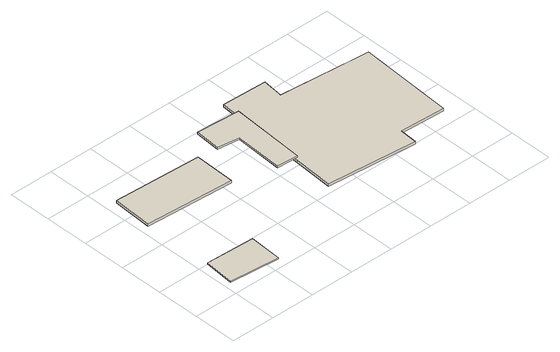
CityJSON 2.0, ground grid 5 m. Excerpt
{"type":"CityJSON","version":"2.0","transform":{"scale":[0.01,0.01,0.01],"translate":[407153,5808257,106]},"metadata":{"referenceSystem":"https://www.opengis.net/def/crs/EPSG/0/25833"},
"CityObjects":{
"building1":{"type":"Building","attributes":{"Gemeindeschluessel":"11000009","BezugspunktDach":"2200","function":"31001_2000","measuredHeight":0.152,"storeysAboveGround":1},"address":[{"country":"Germany","locality":"Berlin","thoroughfareNumber":"102 (3)","thoroughfareName":"Am Müggelberg"}],"geometry":[{"type":"Solid","lod":"1","boundaries":[[[[0,1,2,3]],[[4,5,6,7]],[[4,7,3,2]],[[5,4,2,1]],[[6,5,1,0]],[[7,6,0,3]]]]}]},
"building2":{"type":"Building","attributes":{"Gemeindeschluessel":"11000009","BezugspunktDach":"2200","function":"31001_2000","measuredHeight":0.284,"storeysAboveGround":1},"address":[{"country":"Germany","locality":"Berlin","thoroughfareNumber":"102 (2)","thoroughfareName":"Am Müggelberg"}],"geometry":[{"type":"Solid","lod":"1","boundaries":[[[[8,9,10,11]],[[12,13,14,15]],[[12,15,11,10]],[[13,12,10,9]],[[14,13,9,8]],[[15,14,8,11]]]]}]},
"building3":{"type":"Building","attributes":{"Gemeindeschluessel":"11000009","BezugspunktDach":"2200","function":"31001_2000","measuredHeight":0.222,"storeysAboveGround":1},"address":[{"country":"Germany","locality":"Berlin","thoroughfareNumber":"102 (1)","thoroughfareName":"Am Müggelberg"}],"geometry":[{"type":"Solid","lod":"1","boundaries":[[[[16,17,18,19,20,21]],[[22,23,24,25,26,27]],[[22,27,21,20]],[[23,22,20,19]],[[24,23,19,18]],[[25,24,18,17]],[[26,25,17,16]],[[27,26,16,21]]]]}]},
"building4":{"type":"Building","attributes":{"Gemeindeschluessel":"11000009","BezugspunktDach":"2200","function":"31001_1010","measuredHeight":0.267,"storeysAboveGround":1},"address":[{"country":"Germany","locality":"Berlin","thoroughfareNumber":"102","thoroughfareName":"Am Müggelberg"}],"geometry":[{"type":"Solid","lod":"1","boundaries":[[[[28,29,30,31,32,33,34,35,36,37,38]],[[39,40,41,42,43,44,45,46,47,48,49]],[[39,49,38,37]],[[40,39,37,36]],[[41,40,36,35]],[[42,41,35,34]],[[43,42,34,33]],[[44,43,33,32]],[[45,44,32,31]],[[46,45,31,30]],[[47,46,30,29]],[[48,47,29,28]],[[49,48,28,38]]]]}]}
},
"vertices":[
[605,68,112],[626,443,112],[74,466,112],[39,120,112],[74,466,97],[626,443,97],[605,68,97],[39,120,97],
[1059,1191,134],[1074,1656,134],[80,1700,134],[53,1242,134],[80,1700,106],[1074,1656,106],[1059,1191,106],[53,1242,106],
[1546,1599,139],[1515,1050,139],[1753,1036,139],[1813,1895,139],[1322,1925,139],[1300,1635,139],[1322,1925,117],[1813,1895,117],[1753,1036,117],[1515,1050,117],[1546,1599,117],[1300,1635,117],
[2740,496,83],[2753,699,83],[3271,678,83],[3344,1770,83],[3166,1786,83],[2310,1859,83],[2337,2098,83],[1828,2113,83],[1813,1895,83],[1753,1036,83],[1721,582,83],[1753,1036,56],[1813,1895,56],[1828,2113,56],[2337,2098,56],[2310,1859,56],[3166,1786,56],[3344,1770,56],[3271,678,56],[2753,699,56],[2740,496,56],[1721,582,56]
]}
